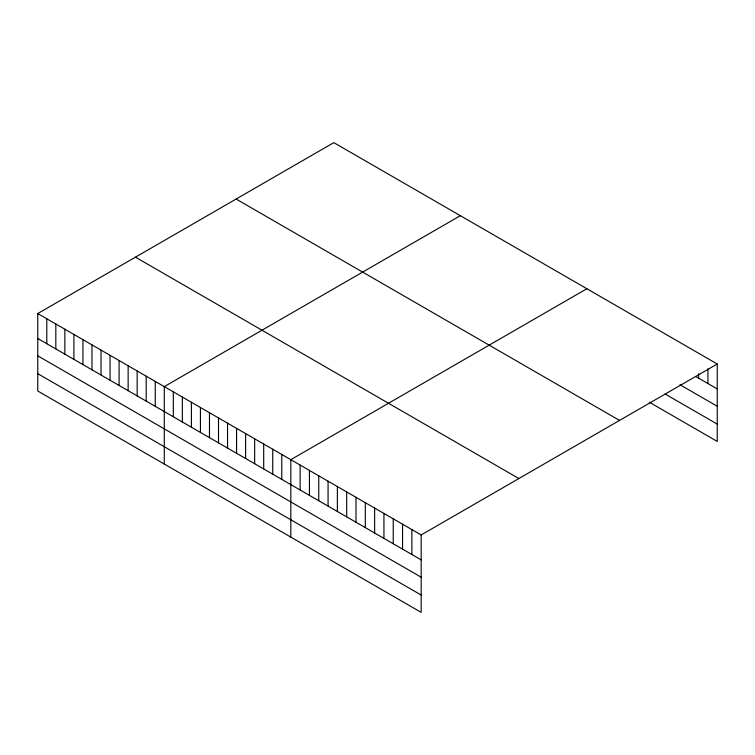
<?xml version="1.0" encoding="UTF-8"?>
<svg xmlns="http://www.w3.org/2000/svg" width="755" height="755" viewBox="0 0 755 755"><rect width="100%" height="100%" fill="white"/><g stroke="black" fill="none" stroke-linecap="round" stroke-linejoin="round"><path stroke-width="1.13" d="M37.75 313.57L421.177 534.946L421.177 612.362L37.75 390.996L37.75 313.57L333.823 142.638L717.25 364.004L717.25 441.43L649.272 402.189M460.352 215.685L164.279 386.626L164.279 464.042M586.88 288.74L290.817 459.672L290.817 537.098M421.177 534.946L717.25 364.004M695.836 376.575L717.25 388.938M680 384.757L717.25 406.256M665.108 393.997L717.25 424.102M236.117 199.046L619.544 420.412M135.456 257.162L518.883 478.538M37.75 338.495L421.177 559.87M37.75 355.822L421.177 577.197M37.75 373.668L421.177 595.044M707.935 368.827L707.935 383.559M698.63 373.649L698.63 378.18M411.871 529.566L411.871 554.491M402.557 524.187L402.557 549.121M393.242 518.817L393.242 543.742M383.936 513.438L383.936 538.362M374.622 508.058L374.622 532.992M365.307 502.688L365.307 527.613M356.001 497.309L356.001 522.234M346.687 491.93L346.687 516.864M337.372 486.56L337.372 511.484M328.066 481.18L328.066 506.105M318.752 475.801L318.752 500.735M309.437 470.431L309.437 495.356M300.122 465.052L300.122 489.976M281.775 454.453L281.775 479.387M272.734 449.234L272.734 474.168M263.703 444.025L263.703 468.949M254.661 438.806L254.661 463.73M245.62 433.587L245.62 458.511M236.589 428.368L236.589 453.293M227.548 423.149L227.548 448.074M218.506 417.93L218.506 442.855M209.475 412.711L209.475 437.645M200.434 407.492L200.434 432.426M191.393 402.273L191.393 427.207M182.361 397.055L182.361 421.988M173.32 391.845L173.32 416.769M155.247 381.407L155.247 406.332M146.206 376.188L146.206 401.113M137.165 370.969L137.165 395.894M128.133 365.75L128.133 390.675M119.092 360.531L119.092 385.465M110.051 355.312L110.051 380.246M101.019 350.093L101.019 375.027M91.978 344.875L91.978 369.808M82.937 339.656L82.937 364.589M73.905 334.446L73.905 359.371M64.864 329.227L64.864 354.152M55.823 324.008L55.823 348.933M46.791 318.789L46.791 343.714"/></g></svg>
